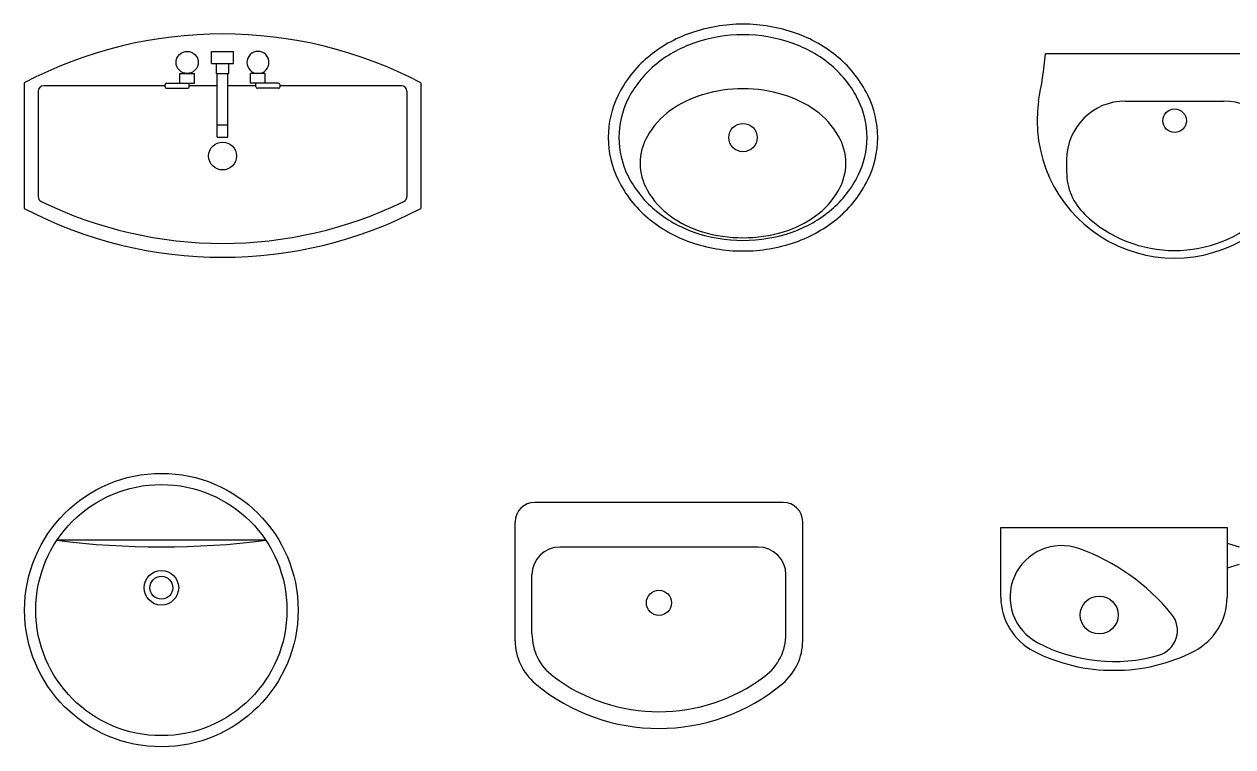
# Model space of a CAD drawing. Header units: inches. Extents: x -4148 to 3543, y 10663 to 18025.
# Drawn here: x -451 to 1714, y 14109 to 15404 of the extents above; entities that cross this region are included whole.
import ezdxf

# ---------------------------------------------------------------- set-up
doc = ezdxf.new("R2010")
doc.units = ezdxf.units.IN
doc.header["$MEASUREMENT"] = 0
doc.layers.add('freecads.com', color=7, linetype='Continuous')

msp = doc.modelspace()

# ---------------------------------------------------------------- linework, layer by layer
at = {"layer": 'freecads.com', "ltscale": 10}
for p, q in [((-115.9, 15333.4), (-115.9, 15355.3)), ((-115.9, 15355.3), (-76.3, 15355.3)), ((-115.9, 15333.4), (-115.9, 15355.3)), ((-115.9, 15355.3), (-76.3, 15355.3)), ((-76.3, 15333.4), (-76.3, 15355.3)), ((-76.3, 15333.4), (-76.3, 15355.3)), ((-115.9, 15333.4), (-76.3, 15333.4)), ((-115.9, 15333.4), (-76.3, 15333.4)), ((-107.1, 15315.8), (-107.1, 15333.4)), ((-107.1, 15315.8), (-107.1, 15333.4)), ((-85.1, 15315.8), (-85.1, 15333.4)), ((-85.1, 15315.8), (-85.1, 15333.4)), ((-172.6, 15315.8), (-146.3, 15315.8)), ((-172.6, 15298.2), (-172.6, 15315.8)), ((-146.3, 15298.2), (-146.3, 15315.8)), ((-107.1, 15315.8), (-85.1, 15315.8)), ((-107.1, 15315.8), (-85.1, 15315.8)), ((-105.7, 15201.6), (-105.8, 15315.8)), ((-86.4, 15201.6), (-86.4, 15315.8)), ((-19.6, 15315.8), (-45.9, 15315.8)), ((-45.9, 15298.2), (-45.9, 15315.8)), ((-19.6, 15298.2), (-19.6, 15315.8)), ((-199.1, 15292.1), (-199.1, 15295.6)), ((-196.4, 15298.2), (-146.3, 15298.2)), ((-196.4, 15289.4), (-158.6, 15289.5)), ((-156, 15292.1), (-156, 15298.2)), ((4.2, 15298.2), (-45.9, 15298.2)), ((-36.2, 15292.1), (-36.2, 15298.2)), ((4.2, 15289.4), (-33.6, 15289.5)), ((6.9, 15292.1), (6.9, 15295.6)), ((-105.7, 15223.6), (-86.4, 15223.6)), ((-105.7, 15201.6), (-86.4, 15201.6))]:
    msp.add_line(p, q, dxfattribs=at)
at = {"layer": 'freecads.com'}
for p, q in [((1840.8, 15350.8), (1378, 15350.8)), ((-451.5, 15299), (-451.5, 15074)), ((-199.1, 15293.8), (-416.5, 15293.8)), ((-105.8, 15293.8), (-156, 15293.8)), ((-36.2, 15293.8), (-86.4, 15293.8)), ((224.3, 15293.8), (6.9, 15293.8)), ((259.3, 15299), (259.3, 15074)), ((-426.5, 15283.8), (-426.5, 15095.5)), ((234.3, 15283.8), (234.3, 15095.5)), ((1521.5, 15266.4), (1697.3, 15266.4)), ((1416, 15160.9), (1416, 15139.4)), ((908.2, 14547.3), (463.2, 14547.3)), ((428.2, 14299.5), (428.2, 14512.3)), ((943.2, 14299.5), (943.2, 14512.3)), ((1298, 14502.4, 0), (1703.5, 14502.4, 0)), ((1298, 14377.5, 0), (1298, 14502.4, 0)), ((1703.5, 14502.4, 0), (1703.5, 14377.5, 0)), ((-18.6, 14479.3), (-392.8, 14479.3)), ((863.2, 14467.3), (508.2, 14467.3)), ((1703.5, 14474.2, 0), (1724.9, 14467.8, 0)), ((1724.9, 14436.1, 0), (1703.5, 14429.7, 0)), ((458.2, 14311.6), (458.2, 14417.3)), ((913.2, 14311.6), (913.2, 14417.3))]:
    msp.add_line(p, q, dxfattribs=at)
for centre, radius in [((1609.4, 15231.2), 21.1), ((836.2, 15200.9), 25.4), ((-96.1, 15167.9), 25), ((-205.7, 14354.3), 245), ((-205.7, 14354.3), 225), ((-205.7, 14394.3), 31), ((-205.7, 14394.3), 20.5), ((685.7, 14367.3), 22.5), ((1474.4, 14345.5, 0), 34)]:
    msp.add_circle(centre, radius, dxfattribs=at)
for centre, radius, start, end in [((836.2, 15118.3), 285.8, 90, 109.2294), ((836.2, 15118.3), 285.8, 70.7706, 90), ((-96.1, 14621.8), 764.8, 62.311, 117.689), ((822.1, 15158.7), 243, 109.2294, 130.1009), ((836.2, 15118.3), 266.8, 90, 109.2294), ((836.2, 15118.3), 266.8, 70.7706, 90), ((850.3, 15158.7), 243, 49.8991, 70.7706), ((822.1, 15158.7), 224, 109.2294, 130.1009), ((850.3, 15158.7), 224, 49.8991, 70.7706), ((800.4, 15184.5), 209.4, 130.1009, 153.8084), ((800.4, 15184.5), 190.3, 130.1009, 153.8084), ((871.9, 15184.5), 190.3, 26.1916, 49.8991), ((871.9, 15184.5), 209.4, 26.1916, 49.8991), ((677.4, 15413.1), 703.4, 347.9596, 354.9168), ((-416.5, 15283.8), 10, 90, 180), ((-196.5, 15295.7), 2.54, 87.8706, 182.1386), ((-196.5, 15292), 2.54, 177.8614, 272.1294), ((-158.5, 15292), 2.54, 267.8706, 2.1386), ((-33.7, 15292), 2.54, 177.8614, 272.1294), ((4.3, 15295.7), 2.54, 357.8614, 92.1294), ((4.3, 15292), 2.54, 267.8706, 2.1386), ((224.3, 15283.8), 10, 0, 90), ((836.2, 15035), 253.3, 90, 106.7049), ((836.2, 15035), 253.3, 73.2951, 90), ((766.9, 15200.9), 172.1, 153.8084, 180), ((766.9, 15200.9), 153, 153.8084, 180), ((818.5, 15093.9), 191.8, 106.7049, 125.9242), ((853.8, 15093.9), 191.8, 54.0758, 73.2951), ((905.4, 15200.9), 153, 360, 26.1916), ((905.4, 15200.9), 172.1, 360, 26.1916), ((1609.4, 15231.2), 246.2, 171.7868, 8.2132), ((1521.5, 15160.9), 105.5, 90, 180), ((1697.3, 15160.9), 105.5, 0, 90), ((791.4, 15131.3), 145.7, 125.9242, 150.2432), ((880.9, 15131.3), 145.7, 29.7568, 54.0758), ((766.9, 15200.9), 172.1, 180, 206.1916), ((766.9, 15200.9), 153, 180, 206.1916), ((750.1, 15154.9), 98.1, 150.2432, 180), ((922.3, 15154.9), 98.1, 360, 29.7568), ((905.4, 15200.9), 153, 333.8084, 360), ((905.4, 15200.9), 172.1, 333.8084, 360), ((750.1, 15154.9), 98.1, 180, 209.7568), ((922.3, 15154.9), 98.1, 330.2432, 360), ((1521.5, 15139.4), 105.5, 180, 226.2352), ((800.4, 15217.4), 209.4, 206.1916, 229.8991), ((800.4, 15217.4), 190.3, 206.1916, 229.8991), ((871.9, 15217.4), 190.3, 310.1009, 333.8084), ((871.9, 15217.4), 209.4, 310.1009, 333.8084), ((-416.5, 15095.5), 10, 180, 243.9504), ((224.3, 15095.5), 10, 296.0496, 0), ((791.4, 15178.6), 145.7, 209.7568, 234.0758), ((880.9, 15178.6), 145.7, 305.9242, 330.2432), ((-96.1, 15751), 764.6, 242.3013, 297.6987), ((-96.1, 15751), 739.6, 243.9504, 296.0496), ((822.1, 15243.1), 224, 229.8991, 250.7706), ((850.3, 15243.1), 224, 289.2294, 310.1009), ((822.1, 15243.1), 243, 229.8991, 250.7706), ((818.5, 15215.9), 191.8, 234.0758, 253.2951), ((853.8, 15215.9), 191.8, 286.7049, 305.9242), ((850.3, 15243.1), 243, 289.2294, 310.1009), ((1609.4, 15231.2), 232.6, 226.2352, 313.7648), ((836.2, 15283.5), 266.8, 250.7706, 270), ((836.2, 15274.8), 253.3, 253.2951, 270), ((836.2, 15274.8), 253.3, 270, 286.7049), ((836.2, 15283.5), 266.8, 270, 289.2294), ((836.2, 15283.5), 285.8, 250.7706, 270), ((836.2, 15283.5), 285.8, 270, 289.2294), ((463.2, 14512.3), 35, 90, 180), ((908.2, 14512.3), 35, 0, 90), ((-205.7, 15957.7), 1490.2, 262.7879, 277.2121), ((508.2, 14417.3), 50, 90, 180), ((863.2, 14417.3), 50, 0, 90), ((1407, 14377.5, 0), 92.3, 70.2977, 242.3444), ((1310.2, 14107.4, 0), 379.2, 39.205, 70.2977), ((1407, 14377.5, 0), 108.9, 180.0019, 242.8607), ((1594.6, 14377.5, 0), 108.9, 297.1431, 0.0019), ((1568.3, 14317.9, 0), 46.2, 285.9263, 39.205), ((528.2, 14299.5), 100, 180, 230.0451), ((553.2, 14311.6), 95, 180, 233.0175), ((818.2, 14311.6), 95, 306.9825, 0), ((843.2, 14299.5), 100, 309.9549, 0), ((1500.4, 14555.8, 0), 293.6, 242.3444, 285.9263), ((1499, 14557.1, 0), 310.7, 242.8607, 270.3274), ((1502.5, 14557.1, 0), 310.7, 269.6764, 297.1431), ((685.7, 14487.5), 315.3, 233.0175, 306.9825), ((685.7, 14487.5), 345.3, 230.0451, 309.9549)]:
    msp.add_arc(centre, radius, start, end, dxfattribs=at)
at = {"layer": 'freecads.com', "ltscale": 10}
msp.add_ellipse((-159.5, 15335.5), major_axis=(-14, 14), ratio=1, start_param=1.570876470536553, end_param=7.854061777716138, dxfattribs=at)
at = {"layer": 'freecads.com', "ltscale": 10, "extrusion": (6.99549e-28, 1.2368e-25, -1)}
msp.add_ellipse((-32.7, 15335.5), major_axis=(14, 14), ratio=1, start_param=1.570876470536553, end_param=7.854061777716138, dxfattribs=at)

doc.saveas('drawing.dxf')
